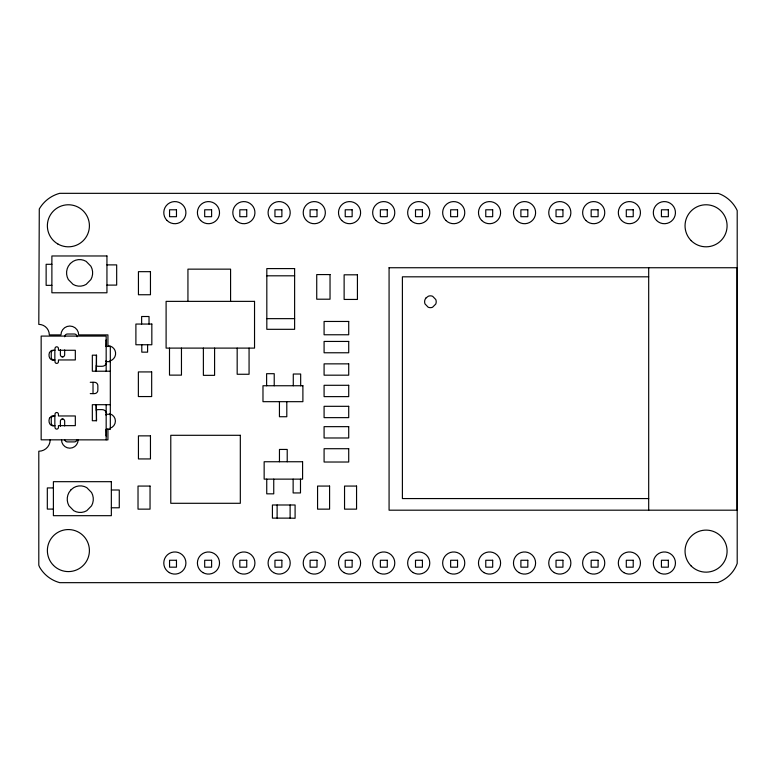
<?xml version="1.0" encoding="UTF-8"?>
<svg xmlns="http://www.w3.org/2000/svg" width="776" height="776" viewBox="0 0 776 776"><rect width="100%" height="100%" fill="white"/><g stroke="black" fill="none" stroke-linecap="round" stroke-linejoin="round"><path stroke-width="1.16" d="M648.688 510.191L648.688 267.739M110.318 371.219L92.334 371.219L92.334 355.175L96.486 355.175L96.205 371.219L96.205 365.486M96.476 420.049L96.486 419.496M106.011 346.562L106.166 341.246M106.011 340.693L106.166 339.898M63.234 356.727L62.458 356.834A2.076 2.076 0 0 1 60.383 354.758L60.383 349.598M61.818 419.176L62.594 419.079A2.076 2.076 0 0 1 64.67 421.155L64.67 425.946M51.885 264.306L46.133 264.306L46.133 285.345L51.885 285.345M106.942 264.888L116.672 264.888L116.672 285.102L106.942 285.102M266.818 275.81L294.618 275.81M648.688 276.819L402.395 276.819L402.395 498.57L648.688 498.57M266.818 318.645L294.618 318.645M106.166 346.455L110.318 346.455L110.318 429.458L106.011 429.351L106.166 434.667M109.523 361.325L110.318 361.325M106.166 361.635L110.318 361.635M90.258 382.287L94.41 382.287A3.463 3.463 0 0 1 97.863 385.74L97.863 390.173A3.463 3.463 0 0 1 94.41 393.626L90.258 393.626M110.318 404.694L92.334 404.694L92.334 420.738L96.486 420.738L96.486 410.746A1.387 1.135 0 0 1 97.863 409.612L102.015 409.612A4.152 3.395 0 0 1 106.166 413.007M106.166 414.277L110.318 414.277M109.523 414.588L110.318 414.588M53.398 487.929L47.317 487.929L47.317 509.085L53.398 509.085M111.346 489.995L119.271 489.995L119.271 507.785L111.346 507.785M290.117 518.125L272.415 518.125L272.415 504.992L295.093 504.992L295.093 518.271L290.117 518.125L290.117 504.992M61.818 356.727L62.594 356.834A2.076 2.076 0 0 0 64.67 354.758L64.67 349.966M63.234 419.176L62.458 419.079A2.076 2.076 0 0 0 60.383 421.155L60.383 426.315M106.011 435.22L106.166 436.015M96.476 355.864L96.486 356.417M96.486 420.738L96.205 404.694L96.205 410.426M300.671 385.75L300.671 374.022L293.28 374.022L293.28 385.75M300.487 479.131L300.487 492.944L293.134 492.944L293.134 479.131M287.217 461.749L287.217 449.44L279.457 449.44L279.457 461.749M286.8 401.677L286.8 416.731L279.438 416.731L279.438 401.677M277.119 504.992L277.119 518.125M274.219 385.75L274.219 373.692L266.614 373.692L266.614 385.75M273.744 479.131L273.744 493.837L266.74 493.837L266.74 479.131M249.067 348.104L249.067 374.265L237.175 374.265L237.175 348.104M230.579 301.369L230.579 269.146L187.938 269.146L187.938 301.369M214.593 348.104L214.593 375.341L203.38 375.341L203.38 348.104M181.458 348.104L181.458 375.128L169.498 375.128L169.498 348.104M149.031 324.058L149.031 316.511L141.63 316.511L141.63 324.058M147.595 344.757L147.595 352.149L141.795 352.149L141.795 344.757M107.932 428.527L107.932 439.876L41.157 439.827L41.157 336.086L106.166 336.086L106.166 371.219M106.166 404.694L106.166 439.827M96.486 355.175L96.486 365.166A1.387 1.135 0 0 0 97.863 366.301L102.015 366.301A4.152 3.395 0 0 0 106.166 362.906M93.023 382.287L93.023 393.626M54.844 350.267L54.844 359.948M54.844 415.965L54.844 425.646M109.93 360.947A7.75 7.75 0 0 0 107.932 345.727L107.932 334.902L78.677 334.902A8.856 8.856 0 0 0 69.821 326.046A8.856 8.856 0 0 0 60.965 334.902L49.315 334.902A10.515 10.515 0 0 0 38.8 324.387L39.285 208.986A33.61 33.61 0 0 1 59.694 193.331L718.382 193.447C726.588 196.27 733.592 202.711 737.2 210.558L737.2 563.434C734.057 572.31 726.549 579.536 717.664 582.563L59.791 582.669A33.232 33.232 0 0 1 39.615 567.188L38.8 565.229L38.8 451.234A11.359 11.359 0 0 0 50.159 439.876M109.862 413.841A7.469 7.469 0 0 1 109.862 428.274M78.114 439.876A8.303 8.303 0 0 1 69.821 448.179A8.303 8.303 0 0 1 61.517 439.876M76.979 439.992A2.764 2.764 0 0 1 74.35 441.903L67.434 441.903A2.764 2.764 0 0 1 64.806 439.992M53.651 415.965A2.764 2.396 90 0 0 51.255 418.73L51.255 422.881A2.764 2.396 90 0 0 53.651 425.646M105.963 414.335A4.152 3.395 0 0 1 106.166 415.393M77.115 336.774A2.764 2.764 0 0 0 74.35 334.01L67.434 334.01A2.764 2.764 0 0 0 64.67 336.774M53.651 359.948A2.764 2.396 -90 0 1 51.255 357.183L51.255 353.031A2.764 2.396 -90 0 1 53.651 350.267M106.166 360.52A4.152 3.395 0 0 1 105.963 361.577M389.077 267.739L389.077 510.191L737.064 510.191L737.064 267.739L389.077 267.739M49.48 352.488C47.908 356.494 50.178 361.422 54.989 359.948L54.989 361.674A1.727 1.727 0 0 0 56.716 363.401A1.727 1.727 0 0 0 58.442 361.674L58.442 359.948L75.321 359.948L75.321 350.267L58.442 350.267L58.442 348.531A1.727 1.727 0 0 0 56.716 346.804A1.727 1.727 0 0 0 54.989 348.531L54.989 350.267L51.391 350.471L49.48 352.488M49.48 418.196C47.908 422.202 50.178 427.13 54.989 425.646L54.989 427.382A1.727 1.727 0 0 0 56.716 429.109A1.727 1.727 0 0 0 58.442 427.382L58.442 425.646L75.321 425.646L75.321 415.965L58.442 415.965L58.442 414.238A1.727 1.727 0 0 0 56.716 412.512A1.727 1.727 0 0 0 54.989 414.238L54.989 415.965L51.391 416.178L49.48 418.196M425.849 298.11L425.083 299.439A6.024 6.024 0 0 0 425.035 303.959L428.139 307.189A5.694 5.694 0 0 0 432.571 307.238L435.743 304.066A6.024 6.024 0 0 0 435.782 299.546L432.678 296.316A5.694 5.694 0 0 0 428.245 296.267L425.849 298.11M70.393 263.471L68.317 266.226A13.531 13.531 0 0 0 68.317 279.535L73.089 284.404A12.823 12.823 0 0 0 86.136 284.404L90.899 279.535A13.531 13.531 0 0 0 90.899 266.226L86.126 261.357A12.823 12.823 0 0 0 73.089 261.357L70.393 263.471M71.043 489.753L68.977 492.508A13.531 13.531 0 0 0 68.977 505.816L73.749 510.686A12.823 12.823 0 0 0 86.786 510.686L91.558 505.816A13.531 13.531 0 0 0 91.558 492.508L86.786 487.638A12.823 12.823 0 0 0 73.749 487.638L71.043 489.753M176.472 209.782L169.556 209.782L169.556 216.698L176.472 216.698L176.472 209.782M211.606 209.782L204.689 209.782L204.689 216.698L211.606 216.698L211.606 209.782M246.739 209.782L239.823 209.782L239.823 216.698L246.739 216.698L246.739 209.782M281.872 209.782L274.956 209.782L274.956 216.698L281.872 216.698L281.872 209.782M317.006 209.782L310.09 209.782L310.09 216.698L317.006 216.698L317.006 209.782M352.139 209.782L345.223 209.782L345.223 216.698L352.139 216.698L352.139 209.782M387.282 209.782L380.366 209.782L380.366 216.698L387.282 216.698L387.282 209.782M422.416 209.782L415.5 209.782L415.5 216.698L422.416 216.698L422.416 209.782M457.549 209.782L450.633 209.782L450.633 216.698L457.549 216.698L457.549 209.782M492.682 209.782L485.766 209.782L485.766 216.698L492.682 216.698L492.682 209.782M527.816 209.782L520.9 209.782L520.9 216.698L527.816 216.698L527.816 209.782M562.949 209.782L556.033 209.782L556.033 216.698L562.949 216.698L562.949 209.782M598.083 209.782L591.167 209.782L591.167 216.698L598.083 216.698L598.083 209.782M633.216 209.782L626.3 209.782L626.3 216.698L633.216 216.698L633.216 209.782M668.349 209.782L661.433 209.782L661.433 216.698L668.349 216.698L668.349 209.782M106.942 255.973L51.885 255.973L51.885 292.785L106.942 292.785L106.942 255.973M294.618 268.593L266.818 268.593L266.818 329.315L294.618 329.315L294.618 268.593M150.457 271.668L138.438 271.668L138.438 294.744L150.457 294.744L150.457 271.668M330.033 274.578L316.734 274.578L316.734 299.206L330.033 299.206L330.033 274.578M357.426 274.811L344.127 274.811L344.127 299.439L357.426 299.439L357.426 274.811M254.538 301.369L166.103 301.369L166.103 348.104L254.538 348.104L254.538 301.369M348.715 321.458L324.087 321.458L324.087 334.766L348.715 334.766L348.715 321.458M151.834 324.058L135.897 324.058L135.897 344.757L151.834 344.757L151.834 324.058M348.715 341.44L324.087 341.44L324.087 352.77L348.715 352.77L348.715 341.44M348.715 363.857L324.087 363.857L324.087 375.177L348.715 375.177L348.715 363.857M151.679 371.927L138.37 371.927L138.37 396.555L151.679 396.555L151.679 371.927M348.715 385.294L324.087 385.294L324.087 396.623L348.715 396.623L348.715 385.294M302.892 385.75L262.977 385.75L262.977 401.677L302.892 401.677L302.892 385.75M348.715 406.314L324.087 406.314L324.087 417.643L348.715 417.643L348.715 406.314M348.715 426.654L324.087 426.654L324.087 437.984L348.715 437.984L348.715 426.654M240.317 435.297L170.778 435.297L170.778 503.294L240.317 503.294L240.317 435.297M150.457 435.86L138.438 435.86L138.438 458.936L150.457 458.936L150.457 435.86M348.715 448.712L324.087 448.712L324.087 462.021L348.715 462.021L348.715 448.712M302.591 461.749L264.15 461.749L264.15 479.131L302.591 479.131L302.591 461.749M111.346 481.683L53.398 481.683L53.398 515.681L111.346 515.681L111.346 481.683M150.04 486.067L138.021 486.067L138.021 509.143L150.04 509.143L150.04 486.067M329.587 486.067L317.568 486.067L317.568 509.143L329.587 509.143L329.587 486.067M356.562 486.067L344.544 486.067L344.544 509.143L356.562 509.143L356.562 486.067M176.472 560.262L169.556 560.262L169.556 567.178L176.472 567.178L176.472 560.262M211.606 560.262L204.689 560.262L204.689 567.178L211.606 567.178L211.606 560.262M246.739 560.262L239.823 560.262L239.823 567.178L246.739 567.178L246.739 560.262M281.872 560.262L274.956 560.262L274.956 567.178L281.872 567.178L281.872 560.262M317.006 560.262L310.09 560.262L310.09 567.178L317.006 567.178L317.006 560.262M352.139 560.262L345.223 560.262L345.223 567.178L352.139 567.178L352.139 560.262M387.282 560.262L380.366 560.262L380.366 567.178L387.282 567.178L387.282 560.262M422.416 560.262L415.5 560.262L415.5 567.178L422.416 567.178L422.416 560.262M457.549 560.262L450.633 560.262L450.633 567.178L457.549 567.178L457.549 560.262M492.682 560.262L485.766 560.262L485.766 567.178L492.682 567.178L492.682 560.262M527.816 560.262L520.9 560.262L520.9 567.178L527.816 567.178L527.816 560.262M562.949 560.262L556.033 560.262L556.033 567.178L562.949 567.178L562.949 560.262M598.083 560.262L591.167 560.262L591.167 567.178L598.083 567.178L598.083 560.262M633.216 560.262L626.3 560.262L626.3 567.178L633.216 567.178L633.216 560.262M668.349 560.262L661.433 560.262L661.433 567.178L668.349 567.178L668.349 560.262M53.525 565.442A21.03 21.03 0 0 0 88.697 556.023A21.03 21.03 0 0 0 62.943 530.27A21.03 21.03 0 0 0 53.525 565.442M57.88 244.004A21.03 21.03 0 0 0 89.415 225.787A21.03 21.03 0 0 0 57.88 207.58A21.03 21.03 0 0 0 57.88 244.004M691.193 240.657A21.03 21.03 0 0 0 726.375 231.229A21.03 21.03 0 0 0 700.621 205.485A21.03 21.03 0 0 0 691.193 240.657M691.193 565.995A21.03 21.03 0 0 0 726.375 556.576A21.03 21.03 0 0 0 700.621 530.823A21.03 21.03 0 0 0 691.193 565.995M656.554 220.471A11.068 11.068 0 0 0 675.072 215.515A11.068 11.068 0 0 0 661.511 201.964A11.068 11.068 0 0 0 656.554 220.471M621.557 220.471A11.068 11.068 0 0 0 640.074 215.515A11.068 11.068 0 0 0 626.523 201.964A11.068 11.068 0 0 0 621.557 220.471M585.87 220.471A11.068 11.068 0 0 0 604.388 215.515A11.068 11.068 0 0 0 590.827 201.964A11.068 11.068 0 0 0 585.87 220.471M551.978 220.471A11.068 11.068 0 0 0 570.496 215.515A11.068 11.068 0 0 0 556.945 201.964A11.068 11.068 0 0 0 551.978 220.471M516.709 220.471A11.068 11.068 0 0 0 535.227 215.515A11.068 11.068 0 0 0 521.666 201.964A11.068 11.068 0 0 0 516.709 220.471M481.712 220.471A11.068 11.068 0 0 0 500.229 215.515A11.068 11.068 0 0 0 486.678 201.964A11.068 11.068 0 0 0 481.712 220.471M445.89 220.471A11.068 11.068 0 0 0 464.397 215.515A11.068 11.068 0 0 0 450.846 201.964A11.068 11.068 0 0 0 445.89 220.471M410.892 220.471A11.068 11.068 0 0 0 429.4 215.515A11.068 11.068 0 0 0 415.849 201.964A11.068 11.068 0 0 0 410.892 220.471M375.894 220.471A11.068 11.068 0 0 0 394.412 215.515A11.068 11.068 0 0 0 380.851 201.964A11.068 11.068 0 0 0 375.894 220.471M341.731 220.471A11.068 11.068 0 0 0 360.239 215.515A11.068 11.068 0 0 0 346.688 201.964A11.068 11.068 0 0 0 341.731 220.471M306.452 220.471A11.068 11.068 0 0 0 324.969 215.515A11.068 11.068 0 0 0 311.418 201.964A11.068 11.068 0 0 0 306.452 220.471M271.319 220.471A11.068 11.068 0 0 0 289.836 215.515A11.068 11.068 0 0 0 276.285 201.964A11.068 11.068 0 0 0 271.319 220.471M236.049 220.471A11.068 11.068 0 0 0 254.567 215.515A11.068 11.068 0 0 0 241.006 201.964A11.068 11.068 0 0 0 236.049 220.471M200.635 220.471A11.068 11.068 0 0 0 219.152 215.515A11.068 11.068 0 0 0 205.601 201.964A11.068 11.068 0 0 0 200.635 220.471M167.024 220.471A11.068 11.068 0 0 0 185.542 215.515A11.068 11.068 0 0 0 171.981 201.964A11.068 11.068 0 0 0 167.024 220.471M658.843 572.61A11.068 11.068 0 0 0 675.45 563.027A11.068 11.068 0 0 0 658.843 553.443A11.068 11.068 0 0 0 658.843 572.61M623.846 572.61A11.068 11.068 0 0 0 640.452 563.027A11.068 11.068 0 0 0 623.846 553.443A11.068 11.068 0 0 0 623.846 572.61M588.159 572.61A11.068 11.068 0 0 0 604.766 563.027A11.068 11.068 0 0 0 588.159 553.443A11.068 11.068 0 0 0 588.159 572.61M554.277 572.61A11.068 11.068 0 0 0 570.874 563.027A11.068 11.068 0 0 0 554.277 553.443A11.068 11.068 0 0 0 554.277 572.61M518.998 572.61A11.068 11.068 0 0 0 535.595 563.027A11.068 11.068 0 0 0 518.998 553.443A11.068 11.068 0 0 0 518.998 572.61M484.001 572.61A11.068 11.068 0 0 0 500.607 563.027A11.068 11.068 0 0 0 484.001 553.443A11.068 11.068 0 0 0 484.001 572.61M448.179 572.61A11.068 11.068 0 0 0 464.775 563.027A11.068 11.068 0 0 0 448.179 553.443A11.068 11.068 0 0 0 448.179 572.61M413.181 572.61A11.068 11.068 0 0 0 429.778 563.027A11.068 11.068 0 0 0 413.181 553.443A11.068 11.068 0 0 0 413.181 572.61M378.184 572.61A11.068 11.068 0 0 0 394.79 563.027A11.068 11.068 0 0 0 378.184 553.443A11.068 11.068 0 0 0 378.184 572.61M344.02 572.61A11.068 11.068 0 0 0 360.617 563.027A11.068 11.068 0 0 0 344.02 553.443A11.068 11.068 0 0 0 344.02 572.61M308.751 572.61A11.068 11.068 0 0 0 325.348 563.027A11.068 11.068 0 0 0 308.751 553.443A11.068 11.068 0 0 0 308.751 572.61M273.618 572.61A11.068 11.068 0 0 0 290.214 563.027A11.068 11.068 0 0 0 273.618 553.443A11.068 11.068 0 0 0 273.618 572.61M238.339 572.61A11.068 11.068 0 0 0 254.935 563.027A11.068 11.068 0 0 0 238.339 553.443A11.068 11.068 0 0 0 238.339 572.61M202.934 572.61A11.068 11.068 0 0 0 219.53 563.027A11.068 11.068 0 0 0 202.934 553.443A11.068 11.068 0 0 0 202.934 572.61M169.314 572.61A11.068 11.068 0 0 0 185.92 563.027A11.068 11.068 0 0 0 169.314 553.443A11.068 11.068 0 0 0 169.314 572.61"/></g></svg>
